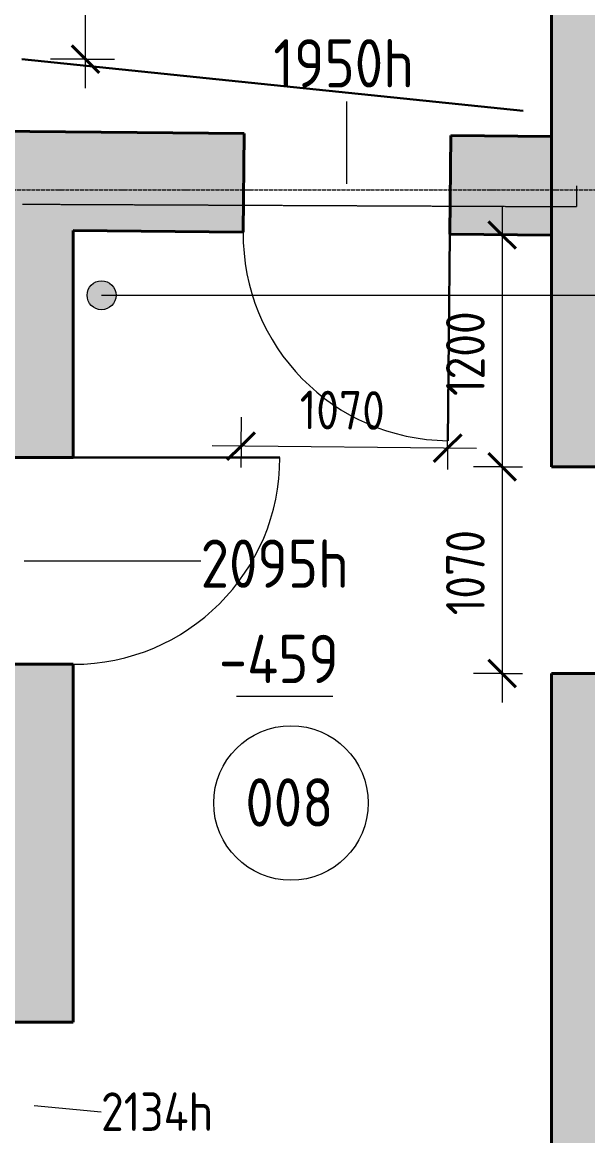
# Model space of a CAD drawing. Header units: millimetres. Extents: x -11886 to 71589, y -4690 to 48120.
# Drawn here: x 563 to 3492, y 31959 to 37724 of the extents above; entities that cross this region are included whole.
import ezdxf

# ---------------------------------------------------------------- set-up
doc = ezdxf.new("R2010")
doc.units = ezdxf.units.MM
doc.linetypes.add('ADSK_Линия сетки', pattern=[25, 20, -2.5, 0, -2.5])
doc.linetypes.add('ADSK_Сверху', pattern=[4.5, 3, -1.5])
for name, color, linetype, lineweight in [('Аннотация', 7, 'Continuous', 20), ('Двери', 7, 'Continuous', 18), ('Марки', 7, 'Continuous', 20), ('Марки дверей', 7, 'Continuous', 20), ('Марки помещений', 7, 'Continuous', 20), ('Оси', 7, 'Continuous', 9), ('Размеры', 7, 'Continuous', 9), ('Размеры-100', 7, 'Continuous', 9), ('Стены внутренние', 250, 'Continuous', 18), ('Стены наружные', 250, 'Continuous', 18)]:
    doc.layers.add(name, color=color, linetype=linetype, lineweight=lineweight)
doc.layers.add('Линии', color=7, linetype='Continuous', lineweight=9, true_color=0x00a600)
doc.styles.add('GOST Common_1', font='GOST_Common.ttf', dxfattribs={"width": 0.9, "height": 250})
doc.styles.add('GOST Common_2', font='GOST_Common.ttf', dxfattribs={"width": 0.9, "height": 200})
doc.styles.add('GOST Common_3', font='GOST_Common.ttf', dxfattribs={"width": 0.9, "height": 150})
doc.dimstyles.new('ADSK_Основной_1_5_мм_Синий', dxfattribs={"dimscale": 304.8, "dimtxt": 150.857249, "dimasz": 0.463911, "dimexe": 0.492126, "dimexo": 0.492126, "dimgap": 0.098425, "dimtad": 1, "dimdec": 0, "dimdsep": 46, "dimtxsty": 'GOST Common_3', "dimblk1": 'OBLIQUE', "dimblk2": 'OBLIQUE', "dimsah": 1, "dimcen": 0.09, "dimdle": 0.492126, "dimazin": 2, "dimtfac": 1, "dimtdec": 4, "dimtix": 1, "dimtmove": 0, "dimatfit": 3, "dimfxl": 1, "dimtvp": 1, "dimtolj": 1, "dimtzin": 0, "dimlwd": 20, "dimlwe": 20, "dimarcsym": 2})
doc.dimstyles.new('ADSK_Основной_2_мм_Округление_до_1_мм', dxfattribs={"dimscale": 304.8, "dimtxt": 201.142999, "dimasz": 0.463911, "dimexe": 0.492126, "dimexo": 0.492126, "dimgap": 0.098425, "dimtad": 1, "dimdec": 0, "dimdsep": 46, "dimtxsty": 'GOST Common_2', "dimblk1": 'OBLIQUE', "dimblk2": 'OBLIQUE', "dimsah": 1, "dimcen": 0.09, "dimdle": 0.492126, "dimazin": 2, "dimtfac": 1, "dimtdec": 4, "dimtix": 1, "dimtmove": 0, "dimatfit": 3, "dimfxl": 1, "dimtvp": 1, "dimtolj": 1, "dimtzin": 0, "dimlwd": 20, "dimlwe": 20, "dimarcsym": 2})

# ---------------------------------------------------------------- blocks, each defined once
blk = doc.blocks.new('AC_Дверь_Однопольная - Д-1п1070х1950h 2-2606088-00 План подвала кладочный')
at = {"layer": 'Двери', "lineweight": 30}
blk.add_line((-535, 255), (-535, 1325), dxfattribs=at)
at = {"layer": 'Двери'}
blk.add_arc((-535, 255), 1070, 0, 90, dxfattribs=at)
blk = doc.blocks.new('AC_Дверь_Однопольная - Д-3п 1070х2095h 2-2606117-00 План подвала кладочный')
at = {"layer": 'Двери', "lineweight": 30}
blk.add_line((-535, 255), (-535, 1325), dxfattribs=at)
at = {"layer": 'Двери'}
blk.add_arc((-535, 255), 1070, 0, 90, dxfattribs=at)
blk = doc.blocks.new('ADSK_Марка_Помещение_ОдноЗначение - Номер-247393-00 План подвала кладочный')
at = {"layer": 'Марки помещений'}
blk.add_circle((0, 0), 4, dxfattribs=at)
blk = doc.blocks.new('ADSK_Марка_Перекрытие - Отметка низа-2041711-00 План подвала кладочный')
at = {"layer": 'Марки'}
blk.add_line((-2.5, 0), (2.5, 0), dxfattribs=at)
blk = doc.blocks.new('DIMBLOCK38-00 План подвала кладочный')
at = {"layer": 'Размеры-100', "lineweight": 20, "transparency": 16777216}
for p, q in [((891.1, 37381.7), (891.1, 38481.7)), ((891.1, 38331.7), (709.9, 38331.7)), ((891.1, 38331.7), (1041.1, 38331.7)), ((891.1, 37531.7), (709.9, 37531.7)), ((891.1, 37531.7), (1041.1, 37531.7))]:
    blk.add_line(p, q, dxfattribs=at)
at = {"layer": 'Размеры-100', "lineweight": 40, "transparency": 16777216}
for p, q in [((891.1, 38331.7), (820.4, 38402.4)), ((891.1, 38331.7), (961.8, 38261)), ((891.1, 37531.7), (820.4, 37602.4)), ((891.1, 37531.7), (961.8, 37461))]:
    blk.add_line(p, q, dxfattribs=at)
at = {"layer": 'Размеры-100', "color": 0, "lineweight": 20, "transparency": 16777216, "insert": (665.1, 37789.8), "char_height": 150, "width": 340.579, "attachment_point": 1, "rotation": 90, "line_spacing_factor": 1.022761, "style": 'GOST Common_3'}
blk.add_mtext('800', dxfattribs=at)
blk = doc.blocks.new('_Oblique')
at = {"color": 0, "linetype": 'ByBlock', "lineweight": -2}
blk.add_line((-0.5, -0.5), (0.5, 0.5), dxfattribs=at)
blk = doc.blocks.new('DIMBLOCK151-00 План подвала кладочный')
at = {"layer": 'Размеры-100', "lineweight": 20, "transparency": 16777216}
for p, q in [((1696.2, 35528.7), (1697.6, 35678.7)), ((2766.1, 35518.3), (2767.6, 35668.3)), ((2916.1, 35516.9), (1546.2, 35530.2)), ((1696.2, 35528.7), (1695.1, 35417.7)), ((2766.1, 35518.3), (2765, 35407.3))]:
    blk.add_line(p, q, dxfattribs=at)
at = {"layer": 'Размеры-100', "lineweight": 40, "transparency": 16777216}
for p, q in [((1696.2, 35528.7), (1767.6, 35598.8)), ((2766.1, 35518.3), (2837.5, 35588.4)), ((1696.2, 35528.7), (1624.8, 35458.7)), ((2766.1, 35518.3), (2694.7, 35448.3))]:
    blk.add_line(p, q, dxfattribs=at)
at = {"layer": 'Размеры-100', "color": 0, "lineweight": 20, "transparency": 16777216, "insert": (2000.5, 35817.2), "char_height": 200, "width": 560.473, "attachment_point": 1, "rotation": 359.44272, "line_spacing_factor": 1.022761, "style": 'GOST Common_2'}
blk.add_mtext('1070', dxfattribs=at)
blk = doc.blocks.new('DIMBLOCK152-00 План подвала кладочный')
at = {"layer": 'Размеры-100', "lineweight": 20, "transparency": 16777216}
for p, q in [((3049.2, 36772.1), (3049.2, 35272.1)), ((3049.2, 36622.1), (2899.2, 36622.1)), ((3049.2, 36622.1), (3153.5, 36622.1)), ((3049.2, 35422.1), (2899.2, 35422.1)), ((3049.2, 35422.1), (3153.5, 35422.1))]:
    blk.add_line(p, q, dxfattribs=at)
at = {"layer": 'Размеры-100', "lineweight": 40, "transparency": 16777216}
for p, q in [((3049.2, 36622.1), (2978.5, 36692.8)), ((3049.2, 36622.1), (3119.9, 36551.4)), ((3049.2, 35422.1), (2978.5, 35492.8)), ((3049.2, 35422.1), (3119.9, 35351.4))]:
    blk.add_line(p, q, dxfattribs=at)
at = {"layer": 'Размеры-100', "color": 0, "lineweight": 20, "transparency": 16777216, "insert": (2757.9, 35788.5), "char_height": 200, "width": 560.473, "attachment_point": 1, "rotation": 90, "line_spacing_factor": 1.022761, "style": 'GOST Common_2'}
blk.add_mtext('1200', dxfattribs=at)
blk = doc.blocks.new('DIMBLOCK166-00 План подвала кладочный')
at = {"layer": 'Размеры-100', "lineweight": 20, "transparency": 16777216}
for p, q in [((3049.2, 35572.1), (3049.2, 34202.1)), ((3049.2, 35422.1), (2899.2, 35422.1)), ((3049.2, 35422.1), (3153.5, 35422.1)), ((3049.2, 34352.1), (2899.2, 34352.1)), ((3049.2, 34352.1), (3153.5, 34352.1))]:
    blk.add_line(p, q, dxfattribs=at)
at = {"layer": 'Размеры-100', "lineweight": 40, "transparency": 16777216}
for p, q in [((3049.2, 35422.1), (2978.5, 35492.8)), ((3049.2, 35422.1), (3119.9, 35351.4)), ((3049.2, 34352.1), (2978.5, 34422.8)), ((3049.2, 34352.1), (3119.9, 34281.4))]:
    blk.add_line(p, q, dxfattribs=at)
at = {"layer": 'Размеры-100', "color": 0, "lineweight": 20, "transparency": 16777216, "insert": (2757.9, 34653.5), "char_height": 200, "width": 560.473, "attachment_point": 1, "rotation": 90, "line_spacing_factor": 1.022761, "style": 'GOST Common_2'}
blk.add_mtext('1070', dxfattribs=at)

msp = doc.modelspace()

# ---------------------------------------------------------------- hatches: boundary and pattern name
at = {"layer": 'Аннотация', "lineweight": 9}
h = msp.add_hatch(color=256, dxfattribs=at)
edge = h.paths.add_edge_path()
edge.add_arc((973.67, 36310.03), 75, 0, 360)
at = {"layer": 'Стены внутренние', "true_color": 0xc0c0c0}
h = msp.add_hatch(color=9, dxfattribs=at)
h.paths.add_polyline_path([(3303.5, 36622.08), (3303.5, 37132.1), (2781.87, 37137.17), (2776.91, 36627.2), (3291.96, 36622.19)])
h.paths.add_polyline_path([(1706.96, 36637.6), (1711.92, 37147.58), (-4670.59, 37209.66), (-4675.55, 36699.68), (935.83, 36645.1)])
h = msp.add_hatch(color=9, dxfattribs=at)
h.paths.add_polyline_path([(827.47, 29051.07), (827.47, 31667.7), (317.47, 31667.7), (317.47, 29056.54)])
h.paths.add_polyline_path([(821.73, 32546.3), (827.47, 32546.3), (827.47, 34399.54), (317.47, 34399.54), (317.47, 32546.3), (435.85, 32546.3)])
h.paths.add_polyline_path([(317.47, 35469.54), (827.47, 35469.54), (827.47, 36646.16), (317.47, 36651.12), (317.47, 36357.02)])
at = {"layer": 'Стены наружные', "true_color": 0xc0c0c0}
h = msp.add_hatch(color=9, dxfattribs=at)
h.paths.add_polyline_path([(3943.5, 28507.64), (3943.5, 34352.08), (3303.5, 34352.08), (3303.5, 28514.5)])
h.paths.add_polyline_path([(3943.5, 35422.08), (3943.5, 41788.87), (3303.5, 41788.87), (3303.5, 35422.08)])
h.paths.add_polyline_path([(3943.5, 42788.87), (3943.5, 43088.87), (3303.5, 43088.87), (3303.5, 42788.87)])

# ---------------------------------------------------------------- linework, layer by layer
at = {"layer": 'Аннотация', "lineweight": 9}
for p, q in [((973.67, 36310.03), (6431.97, 36310.03)), ((625.35, 32115.04), (970.97, 32083.19))]:
    msp.add_line(p, q, dxfattribs=at)
msp.add_circle((973.67, 36310.03), 75, dxfattribs=at)
at = {"layer": 'Линии', "color": 18, "lineweight": 30, "true_color": 0x000000}
msp.add_line((559.91, 37531.74), (3156.75, 37265.53), dxfattribs=at)
at = {"layer": 'Марки дверей'}
for p, q in [((2244.41, 36887.39), (2244.41, 37313.51)), ((572.47, 34934.54), (1487.01, 34934.54))]:
    msp.add_line(p, q, dxfattribs=at)
at = {"layer": 'Оси', "linetype": 'ADSK_Линия сетки'}
msp.add_line((-11086.22, 36856.79), (57141.72, 36856.79), dxfattribs=at)
at = {"layer": 'Стены внутренние', "lineweight": 40}
for p, q in [((1711.92, 37147.58), (-4670.59, 37209.66)), ((1706.96, 36637.6), (1711.92, 37147.58)), ((2781.87, 37137.17), (2776.91, 36627.2)), ((3303.5, 37132.1), (2781.87, 37137.17)), ((3303.5, 36622.08), (3303.5, 37132.1)), ((827.47, 35469.54), (827.47, 36646.16)), ((827.47, 36646.16), (1706.96, 36637.6)), ((2776.91, 36627.2), (3303.5, 36622.08)), ((317.47, 35469.54), (827.47, 35469.54)), ((827.47, 34399.54), (317.47, 34399.54)), ((827.47, 32546.3), (827.47, 34399.54)), ((317.47, 32546.3), (827.47, 32546.3))]:
    msp.add_line(p, q, dxfattribs=at)
at = {"layer": 'Стены внутренние', "color": 253, "linetype": 'ADSK_Сверху', "true_color": 0xaaaaaa}
for p in [(3433.5, 36875.82), (565, 36781.75)]:
    msp.add_line(p, (3433.5, 36768.87), dxfattribs=at)
at = {"layer": 'Стены наружные', "lineweight": 40}
for p, q in [((3303.5, 40842.82), (3303.5, 37132.1)), ((3303.5, 36622.08), (3303.5, 35422.08)), ((3303.5, 35422.08), (3943.5, 35422.08)), ((3303.5, 34352.08), (3303.5, 29024.53)), ((3943.5, 34352.08), (3303.5, 34352.08))]:
    msp.add_line(p, q, dxfattribs=at)

# ---------------------------------------------------------------- block references
at = {"layer": 'Двери'}
for name, p, rotation in [('AC_Дверь_Однопольная - Д-1п1070х1950h 2-2606088-00 План подвала кладочный', (2244.41, 36887.39), 179.4427243411634), ('AC_Дверь_Однопольная - Д-3п 1070х2095h 2-2606117-00 План подвала кладочный', (572.47, 34934.54), 269.9999999999999)]:
    msp.add_blockref(name, p, dxfattribs=dict(at, rotation=rotation))
at = {"layer": 'Марки', "xscale": 99.99999999999993, "yscale": 99.99999999999993, "zscale": 99.99999999999993}
msp.add_blockref('ADSK_Марка_Перекрытие - Отметка низа-2041711-00 План подвала кладочный', (1922.24, 34234.26), dxfattribs=at)
at = {"layer": 'Марки помещений', "xscale": 99.99999999999993, "yscale": 99.99999999999993, "zscale": 99.99999999999993}
msp.add_blockref('ADSK_Марка_Помещение_ОдноЗначение - Номер-247393-00 План подвала кладочный', (1954.73, 33681.42), dxfattribs=at)

# ---------------------------------------------------------------- texts
at = {"layer": 'Аннотация', "lineweight": 9, "insert": (970.97, 32183.19), "char_height": 200, "width": 757.5947, "attachment_point": 1, "style": 'GOST Common_2'}
msp.add_mtext('2134h', dxfattribs=at)
at = {"layer": 'Марки', "lineweight": 9, "insert": (1581.31, 34552.1), "char_height": 250, "width": 800.8858, "attachment_point": 1, "style": 'GOST Common_1'}
msp.add_mtext('-459', dxfattribs=at)
at = {"layer": 'Марки дверей', "lineweight": 9, "char_height": 250, "attachment_point": 1, "style": 'GOST Common_1'}
for s, insert, width in [('1950h', (1863.26, 37635.94), 916.3288), ('2095h', (1487.01, 35045.47), 974.0503)]:
    msp.add_mtext(s, dxfattribs=dict(at, insert=insert, width=width))
at = {"layer": 'Марки помещений', "lineweight": 9, "insert": (1718.47, 33809.14), "char_height": 250, "width": 584.4302, "attachment_point": 1, "style": 'GOST Common_1'}
msp.add_mtext('008', dxfattribs=at)

# ---------------------------------------------------------------- dimensions: what is measured, and where the dimension line sits
at = {"layer": 'Размеры', "lineweight": 20}
for base, p1, p2, angle, dimstyle, override, picture, middle in [((891.08, 38331.74), (559.91, 37531.74), (559.91, 38331.74), 90, 'ADSK_Основной_1_5_мм_Синий', {"dimpost": '<>', "dimfxl": 800}, 'DIMBLOCK38-00 План подвала кладочный', (786.08, 37931.74)), ((3049.24, 35422.08), (3303.5, 36622.08), (3303.5, 35422.08), 90, 'ADSK_Основной_2_мм_Округление_до_1_мм', {"dimpost": '<>', "dimfxl": 1200}, 'DIMBLOCK152-00 План подвала кладочный', (2919.24, 36022.08)), ((1696.17, 35528.75), (2766.5, 35557.25), (1696.55, 35567.65), 359.442724, 'ADSK_Основной_2_мм_Округление_до_1_мм', {"dimpost": '<>', "dimfxl": 1070}, 'DIMBLOCK151-00 План подвала кладочный', (2232.41, 35653.54)), ((3049.24, 34352.08), (3303.5, 35422.08), (3303.5, 34352.08), 90, 'ADSK_Основной_2_мм_Округление_до_1_мм', {"dimpost": '<>', "dimfxl": 1070}, 'DIMBLOCK166-00 План подвала кладочный', (2919.24, 34887.08))]:
    dim = msp.add_linear_dim(base=base, p1=p1, p2=p2, angle=angle, dimstyle=dimstyle, override=override, dxfattribs=at)
    dim.commit()
    dim.dimension.update_dxf_attribs({"geometry": picture, "text_midpoint": middle})

doc.saveas('drawing.dxf')
